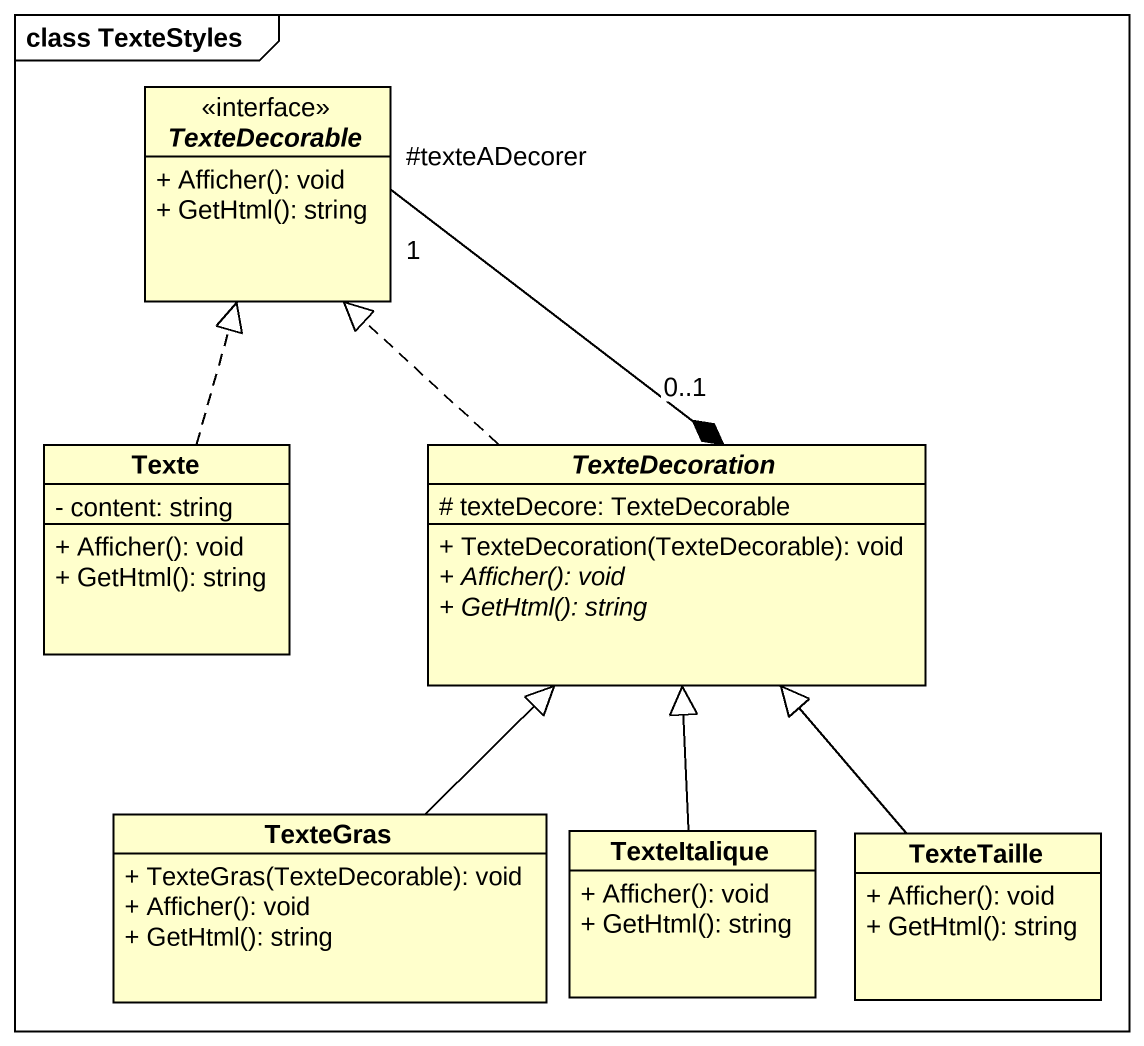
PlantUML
@startuml
mainframe class TexteStyles
hide circle
hide empty members
skinparam classAttributeIconSize 0
interface TexteDecorable <<interface>> {
  + Afficher(): void
  + GetHtml(): string
}
class Texte {
  - content: string
  + Afficher(): void
  + GetHtml(): string
}
abstract class TexteDecoration {
  # texteDecore: TexteDecorable
  + TexteDecoration(TexteDecorable): void
  {abstract} + Afficher(): void
  {abstract} + GetHtml(): string
}
class TexteGras {
  + TexteGras(TexteDecorable): void
  + Afficher(): void
  + GetHtml(): string
}
class TexteItalique {
  + Afficher(): void
  + GetHtml(): string
}
class TexteTaille {
  + Afficher(): void
  + GetHtml(): string
}
TexteDecorable "#texteADecorer\n1" --* "0..1" TexteDecoration
Texte .up.|> TexteDecorable
TexteDecoration .up.|> TexteDecorable
TexteGras -up-|> TexteDecoration
TexteItalique -up-|> TexteDecoration
TexteTaille -up-|> TexteDecoration
@enduml
